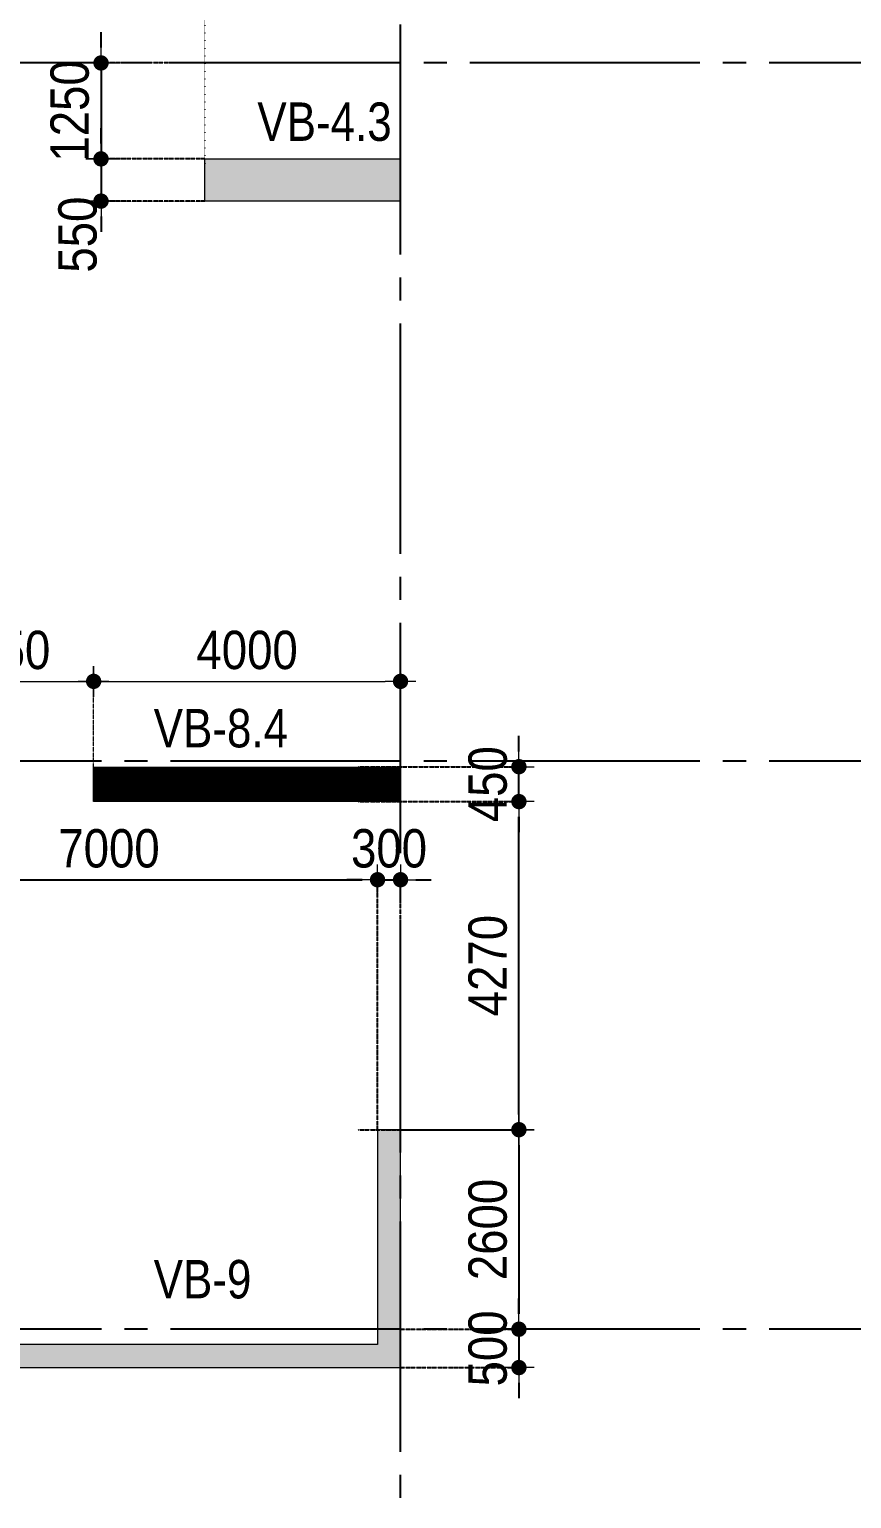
# Model space of a CAD drawing. Header units: millimetres. Extents: x -3973692 to -2843767, y 592734 to 838475.
# Drawn here: x -3866033 to -3855316, y 698024 to 717169 of the extents above; entities that cross this region are included whole.
import ezdxf
from ezdxf.enums import TextEntityAlignment as Align

# ---------------------------------------------------------------- set-up
doc = ezdxf.new("R2010")
doc.units = ezdxf.units.MM
doc.header["$MEASUREMENT"] = 0
doc.header["$PDMODE"] = 3
doc.header["$PDSIZE"] = -20
for name, pattern in [('CHG_XX_Luoi truc$0$MB_Luoi truc$0$Center101', [13, 10, -1, 1, -1]), ('DIVIDE2', [15.875, 6.35, -3.175, 0, -3.175, 0, -3.175]), ('DOT2', [0.125, 0, -0.125]), ('HIDDEN5', [2.8375, 1.25, -1.5875])]:
    doc.linetypes.add(name, pattern=pattern)
doc.layers.get('0').update_dxf_attribs({"lineweight": 9})
doc.layers.get('Defpoints').update_dxf_attribs({"color": 10, "lineweight": 0})
for name, color, linetype, lineweight in [("'S_General_Dim_1", 1, 'Continuous', 18), ("'S_General_Divide_3 Intermediate", 3, 'DIVIDE2', 40), ('CHG_XX_Cot_Ham 2$0$NS-Pier-H2', 150, 'Continuous', 13), ('CHG_XX_Cot_Ham 2$0$NS-Pier-H2 @ 1', 150, 'Continuous', 13), ('CHG_XX_Cot_Ham 2$0$NS-Pier-H2 @ 150 VP1', 150, 'Continuous', 13), ('CHG_XX_Cot_Ham 2$0$NS-Pier-H2 @ 150 VP2', 150, 'Continuous', 13), ('CHG_XX_Cot_Ham 2$0$NS-Pier-H2 @ 150 VP3', 150, 'Continuous', 13), ('CHG_XX_Cot_Ham 2$0$NS-Pier-H2 @ 150 VP4', 150, 'Continuous', 13), ('CHG_XX_Cot_Ham 2$0$NS-Pier-H2 @ 150 VP5', 150, 'Continuous', 13), ('CHG_XX_Cot_Ham 2$0$NS-Pier-H2 @ 150 VP6', 150, 'Continuous', 13), ('CHG_XX_Cot_Ham 2$0$NS-Pier-H2 @ 150 VP7', 150, 'Continuous', 13), ('CHG_XX_Cot_Ham 2$0$NS-Pier-H2 @ 150 VP8', 150, 'Continuous', 13), ('CHG_XX_Cot_Ham 2$0$NS-Pier-H2 @ 150 VP9', 150, 'Continuous', 13), ('CHG_XX_Cot_Ham 2$0$NS-Pier-H2 @ 150 VPModel', 150, 'Continuous', 13), ('KTH', 154, 'Continuous', 9), ('TEXT', 7, 'Continuous', 15)]:
    doc.layers.add(name, color=color, linetype=linetype, lineweight=lineweight)
for name, color, linetype in [('CHG_XX_Cot_Ham 2$0$mb_cot tang 1-3$0$Concrete Line', 6, 'Continuous'), ('CHG_XX_Luoi truc$0$Grid', 34, 'Continuous'), ('CHG_XX_Luoi truc$0$Grid Line', 251, 'CHG_XX_Luoi truc$0$MB_Luoi truc$0$Center101'), ('dim', 1, 'Continuous')]:
    doc.layers.add(name, color=color, linetype=linetype)
doc.styles.add('arial', font='arial.ttf', dxfattribs={"width": 0.85})
doc.styles.add('CHG_XX_Luoi truc$0$MB_Luoi truc$0$Grid A-F$0$VNI-HelveCB', font='')
doc.styles.add('TTP-HelCon', font='')
doc.styles.get('CHG_XX_Luoi truc$0$MB_Luoi truc$0$Grid A-F$0$VNI-HelveCB').set_extended_font_data('VNI-Helve-Condense', bold=True)
doc.styles.get('TTP-HelCon').set_extended_font_data('VNI-Helve-Condense')
doc.dimstyles.new('200', dxfattribs={"dimscale": 200, "dimtxt": 2.5, "dimasz": 1, "dimexe": 0, "dimexo": 0, "dimgap": 0.75, "dimtad": 1, "dimdec": 0, "dimrnd": 10, "dimzin": 9, "dimdsep": 46, "dimtxsty": 'arial', "dimblk1": 'DIMDOT', "dimblk2": 'DIMDOT', "dimsah": 1, "dimcen": 2, "dimdle": 3, "dimclre": 8, "dimclrt": 2, "dimadec": 0, "dimazin": 0, "dimtfac": 1, "dimtdec": 0, "dimtix": 1, "dimtmove": 2, "dimatfit": 3, "dimldrblk": 'DIMPIJL', "dimfxl": 1, "dimtvp": 1.8, "dimtolj": 1, "dimtzin": 0, "dimarcsym": 0})

# ---------------------------------------------------------------- blocks, each defined once
blk = doc.blocks.new('CHG_XX_Cot_Ham 2$0$Block B_Core wall')
at = {"layer": 'CHG_XX_Cot_Ham 2$0$NS-Pier-H2'}
for points in [[(-7300, 300), (-7300, 3100), (-7600, 3100), (-7600, 300)], [(0, 300), (0, 3100), (-300, 3100), (-300, 300)], [(0, 0), (0, 300), (-10450, 300), (-10450, 0)]]:
    blk.add_hatch(color=256, dxfattribs=at).paths.add_polyline_path(points)
for p, q in [((-7300, 3100), (-7600, 3100)), ((-7600, 3100), (-7600, 300)), ((-7300, 300), (-7300, 3100)), ((-300, 3100), (-300, 300)), ((0, 3100), (-300, 3100)), ((0, 0), (0, 3100)), ((-7600, 300), (-10450, 300)), ((-10450, 300), (-10450, 0)), ((-300, 300), (-7300, 300)), ((-10450, 0), (0, 0))]:
    blk.add_line(p, q, dxfattribs=at)
blk = doc.blocks.new('*U3256')
at = {"layer": 'CHG_XX_Cot_Ham 2$0$NS-Pier-H2 @ 1'}
h = blk.add_hatch(color=256, dxfattribs=at)
h.dxf.hatch_style = 1
h.paths.add_polyline_path([(550, 0), (0, 0), (0, -2550), (550, -2550)])
at = {"layer": 'CHG_XX_Cot_Ham 2$0$NS-Pier-H2 @ 150 VP1'}
h = blk.add_hatch(color=256, dxfattribs=at)
h.dxf.hatch_style = 1
h.paths.add_polyline_path([(550, 0), (0, 0), (0, -2550), (550, -2550)])
at = {"layer": 'CHG_XX_Cot_Ham 2$0$NS-Pier-H2 @ 150 VP2'}
h = blk.add_hatch(color=256, dxfattribs=at)
h.dxf.hatch_style = 1
h.paths.add_polyline_path([(550, 0), (0, 0), (0, -2550), (550, -2550)])
at = {"layer": 'CHG_XX_Cot_Ham 2$0$NS-Pier-H2 @ 150 VP3'}
h = blk.add_hatch(color=256, dxfattribs=at)
h.dxf.hatch_style = 1
h.paths.add_polyline_path([(550, 0), (0, 0), (0, -2550), (550, -2550)])
at = {"layer": 'CHG_XX_Cot_Ham 2$0$NS-Pier-H2 @ 150 VP4'}
h = blk.add_hatch(color=256, dxfattribs=at)
h.dxf.hatch_style = 1
h.paths.add_polyline_path([(550, 0), (0, 0), (0, -2550), (550, -2550)])
at = {"layer": 'CHG_XX_Cot_Ham 2$0$NS-Pier-H2 @ 150 VP5'}
h = blk.add_hatch(color=256, dxfattribs=at)
h.dxf.hatch_style = 1
h.paths.add_polyline_path([(550, 0), (0, 0), (0, -2550), (550, -2550)])
at = {"layer": 'CHG_XX_Cot_Ham 2$0$NS-Pier-H2 @ 150 VP6'}
h = blk.add_hatch(color=256, dxfattribs=at)
h.dxf.hatch_style = 1
h.paths.add_polyline_path([(550, 0), (0, 0), (0, -2550), (550, -2550)])
at = {"layer": 'CHG_XX_Cot_Ham 2$0$NS-Pier-H2 @ 150 VP7'}
h = blk.add_hatch(color=256, dxfattribs=at)
h.dxf.hatch_style = 1
h.paths.add_polyline_path([(550, 0), (0, 0), (0, -2550), (550, -2550)])
at = {"layer": 'CHG_XX_Cot_Ham 2$0$NS-Pier-H2 @ 150 VP8'}
h = blk.add_hatch(color=256, dxfattribs=at)
h.dxf.hatch_style = 1
h.paths.add_polyline_path([(550, 0), (0, 0), (0, -2550), (550, -2550)])
at = {"layer": 'CHG_XX_Cot_Ham 2$0$NS-Pier-H2 @ 150 VP9'}
h = blk.add_hatch(color=256, dxfattribs=at)
h.dxf.hatch_style = 1
h.paths.add_polyline_path([(550, 0), (0, 0), (0, -2550), (550, -2550)])
at = {"layer": 'CHG_XX_Cot_Ham 2$0$NS-Pier-H2 @ 150 VPModel'}
h = blk.add_hatch(color=256, dxfattribs=at)
h.dxf.hatch_style = 1
h.paths.add_polyline_path([(550, 0), (0, 0), (0, -2550), (550, -2550)])
blk = doc.blocks.new('CHG_XX_Cot_Ham 2$0$550x2550')
at = {"layer": 'CHG_XX_Cot_Ham 2$0$NS-Pier-H2'}
blk.add_lwpolyline([(550, -2550), (0, -2550), (0, 0), (550, 0)], close=True, dxfattribs=at)
blk.add_blockref('*U3256', (0, 0), dxfattribs=at)
blk = doc.blocks.new('*U2841')
at = {"layer": 'CHG_XX_Luoi truc$0$Grid Line'}
blk.add_line((0, 0), (0, 608), dxfattribs=at)
at = {"layer": 'CHG_XX_Luoi truc$0$Grid', "lineweight": -2, "style": 'CHG_XX_Luoi truc$0$MB_Luoi truc$0$Grid A-F$0$VNI-HelveCB'}
for tag, p in [('GRIDSUB', (0, 617)), ('GRID', (0, -9))]:
    blk.add_attdef(tag, text='', height=5, dxfattribs=at).set_placement(p, align=Align.MIDDLE)
blk = doc.blocks.new('*U2843')
at = {"layer": 'CHG_XX_Luoi truc$0$Grid Line'}
blk.add_line((0, 0), (0, 438), dxfattribs=at)
at = {"layer": 'CHG_XX_Luoi truc$0$Grid', "lineweight": -2, "style": 'CHG_XX_Luoi truc$0$MB_Luoi truc$0$Grid A-F$0$VNI-HelveCB'}
for tag, p in [('GRIDSUB', (0, 447)), ('GRID', (0, -9))]:
    blk.add_attdef(tag, text='', height=5, dxfattribs=at).set_placement(p, align=Align.MIDDLE)
blk = doc.blocks.new('CHG_XX_Luoi truc')
at = {"layer": 'CHG_XX_Luoi truc$0$Grid', "xscale": 300, "yscale": 300, "zscale": 300}
blk.add_blockref('*U2841', (87300, -12747), dxfattribs=at)
at = {"layer": 'CHG_XX_Luoi truc$0$Grid', "xscale": 300.0000000000013, "yscale": 300.0000000000013, "zscale": 300.0000000000013, "rotation": 90}
for p in [(110703, 106750), (110703, 97650), (110703, 90250)]:
    blk.add_blockref('*U2843', p, dxfattribs=at)
blk = doc.blocks.new('CHG_XX_Cot_Ham 2')
at = {"layer": 'CHG_XX_Cot_Ham 2$0$NS-Pier-H2'}
h = blk.add_hatch(color=256, dxfattribs=at)
h.dxf.hatch_style = 1
h.paths.add_polyline_path([(99639.2, 163400), (-10900, 163400), (-10900, 85450), (-300, 85450), (-300, 84050), (32350, 84050), (32350, -9000), (103575.5, -9000), (106050, -6022), (106050, 158254.3)])
h.paths.add_polyline_path([(99533.7, 163100), (105750, 158110.4), (105750, 90450), (105650, 90450), (105750, 90450), (105750, 13850), (105750, 13722.3), (105750, -5913.6), (103434.7, -8700), (93599.8, -8700), (93299.8, -8700), (32650, -8700), (32650, 84350), (0, 84350), (0, 85750), (-10600, 85750), (-10600, 163100), (93600, 163100)], flags=16)
h = blk.add_hatch(color=256, dxfattribs=at)
h.dxf.hatch_style = 1
h.paths.add_polyline_path([(80850, 97125), (80850, 97425), (76850, 97425), (76850, 97125)])
h.paths.add_polyline_path([(83300, 97575), (83300, 97125), (87300, 97125), (87300, 97575)])
blk.add_lwpolyline([(87300, 97125), (83300, 97125), (83300, 97575), (87300, 97575)], close=True, dxfattribs=at)
at = {"layer": 'CHG_XX_Cot_Ham 2$0$mb_cot tang 1-3$0$Concrete Line'}
blk.add_blockref('CHG_XX_Cot_Ham 2$0$Block B_Core wall', (87300, 89750), dxfattribs=at)
at = {"layer": 'CHG_XX_Cot_Ham 2$0$NS-Pier-H2'}
blk.add_blockref('CHG_XX_Luoi truc', (0, 0), dxfattribs=at)
at = {"layer": 'CHG_XX_Cot_Ham 2$0$NS-Pier-H2', "rotation": 90}
blk.add_blockref('CHG_XX_Cot_Ham 2$0$550x2550', (84750, 104950), dxfattribs=at)
blk = doc.blocks.new('b')
at = {"layer": 'TEXT', "color": 3, "style": 'TTP-HelCon'}
for s, p in [('VB-4.3', (-14116, -46515)), ('VB-8.4', (-15467, -54418)), ('VB-9', (-15467, -61598))]:
    blk.add_text(s, height=500, dxfattribs=at).set_placement(p)
blk = doc.blocks.new('DIMDOT')
for p, q in [((0, -1), (0, 1)), ((1, 0), (-1, 0))]:
    blk.add_line(p, q)
at = {"const_width": 0.5}
blk.add_lwpolyline([(-0.25, 0, 1), (0.25, 0, 1)], format="xyb", close=True, dxfattribs=at)
blk = doc.blocks.new('*D1382')
at = {"layer": "'S_General_Dim_1", "color": 8, "linetype": 'HIDDEN5', "lineweight": -2, "transparency": 16777216}
for p, q in [((-3861195, 702831), (-3859652, 702831)), ((-3861195, 700231), (-3859652, 700231))]:
    blk.add_line(p, q, dxfattribs=at)
at = {"layer": "'S_General_Dim_1", "color": 0, "lineweight": -2, "transparency": 16777216}
blk.add_line((-3859652, 702631), (-3859652, 700431), dxfattribs=at)
at = {"layer": 'Defpoints', "color": 0, "transparency": 16777216}
for p in [(-3861195, 702831), (-3861195, 700231), (-3859652, 700231)]:
    blk.add_point(p, dxfattribs=at)
at = {"layer": "'S_General_Dim_1", "color": 0, "lineweight": -2, "transparency": 16777216, "xscale": 200, "yscale": 200, "zscale": 200}
for p, rotation in [((-3859652, 702831), 90), ((-3859652, 700231), 270)]:
    blk.add_blockref('DIMDOT', p, dxfattribs=dict(at, rotation=rotation))
at = {"layer": "'S_General_Dim_1", "color": 2, "transparency": 16777216, "insert": (-3860057, 701531), "char_height": 500, "attachment_point": 5, "rotation": 90, "style": 'arial'}
blk.add_mtext('\\A1;2600', dxfattribs=at)
blk = doc.blocks.new('DIMPIJL')
at = {"linetype": 'ByBlock'}
blk.add_solid([(-2.5, 0.417), (-2.5, -0.417), (0, 0)], dxfattribs=at)
blk = doc.blocks.new('*D1383')
at = {"layer": "'S_General_Dim_1", "color": 0, "lineweight": -2, "transparency": 16777216}
for p, q in [((-3859652, 700431), (-3859652, 700631)), ((-3859652, 700231), (-3859652, 699731)), ((-3859652, 699531), (-3859652, 699331))]:
    blk.add_line(p, q, dxfattribs=at)
at = {"layer": "'S_General_Dim_1", "color": 8, "linetype": 'HIDDEN5', "lineweight": -2, "transparency": 16777216}
for p, q in [((-3861195, 700231), (-3859652, 700231)), ((-3861195, 699731), (-3859652, 699731))]:
    blk.add_line(p, q, dxfattribs=at)
at = {"layer": 'Defpoints', "color": 0, "transparency": 16777216}
for p in [(-3861195, 700231), (-3861195, 699731), (-3859652, 699731)]:
    blk.add_point(p, dxfattribs=at)
at = {"layer": "'S_General_Dim_1", "color": 0, "lineweight": -2, "transparency": 16777216, "xscale": 200, "yscale": 200, "zscale": 200}
for p, rotation in [((-3859652, 700231), 270), ((-3859652, 699731), 90)]:
    blk.add_blockref('DIMDOT', p, dxfattribs=dict(at, rotation=rotation))
at = {"layer": "'S_General_Dim_1", "color": 2, "transparency": 16777216, "insert": (-3860057, 699981), "char_height": 500, "attachment_point": 5, "rotation": 90, "style": 'arial'}
blk.add_mtext('\\A1;500', dxfattribs=at)
blk = doc.blocks.new('*D1385')
at = {"layer": "'S_General_Dim_1", "color": 8, "linetype": 'HIDDEN5', "lineweight": -2, "transparency": 16777216}
for p, q in [((-3868495, 702831), (-3868495, 706088)), ((-3861495, 702831), (-3861495, 706088))]:
    blk.add_line(p, q, dxfattribs=at)
at = {"layer": "'S_General_Dim_1", "color": 0, "lineweight": -2, "transparency": 16777216}
blk.add_line((-3868295, 706088), (-3861695, 706088), dxfattribs=at)
at = {"layer": 'Defpoints', "color": 0, "transparency": 16777216}
for p in [(-3861495, 706088), (-3868495, 702831), (-3861495, 702831)]:
    blk.add_point(p, dxfattribs=at)
at = {"layer": "'S_General_Dim_1", "color": 0, "lineweight": -2, "transparency": 16777216, "xscale": 200, "yscale": 200, "zscale": 200, "rotation": 180}
blk.add_blockref('DIMDOT', (-3868495, 706088), dxfattribs=at)
at = {"layer": "'S_General_Dim_1", "color": 0, "lineweight": -2, "transparency": 16777216, "xscale": 200, "yscale": 200, "zscale": 200}
blk.add_blockref('DIMDOT', (-3861495, 706088), dxfattribs=at)
at = {"layer": "'S_General_Dim_1", "color": 2, "transparency": 16777216, "insert": (-3864995, 706494), "char_height": 500, "attachment_point": 5, "style": 'arial'}
blk.add_mtext('\\A1;7000', dxfattribs=at)
blk = doc.blocks.new('*D1386')
at = {"layer": "'S_General_Dim_1", "color": 0, "lineweight": -2, "transparency": 16777216}
for p, q in [((-3861695, 706088), (-3861895, 706088)), ((-3861495, 706088), (-3861195, 706088)), ((-3860995, 706088), (-3860795, 706088))]:
    blk.add_line(p, q, dxfattribs=at)
at = {"layer": "'S_General_Dim_1", "color": 8, "linetype": 'HIDDEN5', "lineweight": -2, "transparency": 16777216}
for p, q in [((-3861495, 702831), (-3861495, 706088)), ((-3861195, 702831), (-3861195, 706088))]:
    blk.add_line(p, q, dxfattribs=at)
at = {"layer": 'Defpoints', "color": 0, "transparency": 16777216}
for p in [(-3861195, 706088), (-3861495, 702831), (-3861195, 702831)]:
    blk.add_point(p, dxfattribs=at)
at = {"layer": "'S_General_Dim_1", "color": 0, "lineweight": -2, "transparency": 16777216, "xscale": 200, "yscale": 200, "zscale": 200}
blk.add_blockref('DIMDOT', (-3861495, 706088), dxfattribs=at)
at = {"layer": "'S_General_Dim_1", "color": 0, "lineweight": -2, "transparency": 16777216, "xscale": 200, "yscale": 200, "zscale": 200, "rotation": 180}
blk.add_blockref('DIMDOT', (-3861195, 706088), dxfattribs=at)
at = {"layer": "'S_General_Dim_1", "color": 2, "transparency": 16777216, "insert": (-3861345, 706494), "char_height": 500, "attachment_point": 5, "style": 'arial'}
blk.add_mtext('\\A1;300', dxfattribs=at)
blk = doc.blocks.new('*D1374')
at = {"layer": "'S_General_Dim_1", "color": 0, "lineweight": -2, "transparency": 16777216}
for p, q in [((-3865099, 716931), (-3865099, 717131)), ((-3865099, 716731), (-3865099, 715481)), ((-3865099, 715281), (-3865099, 715081))]:
    blk.add_line(p, q, dxfattribs=at)
at = {"layer": "'S_General_Dim_1", "color": 8, "linetype": 'HIDDEN5', "lineweight": -2, "transparency": 16777216}
for p, q in [((-3863745, 716731), (-3865099, 716731)), ((-3863745, 715481), (-3865099, 715481))]:
    blk.add_line(p, q, dxfattribs=at)
at = {"layer": 'Defpoints', "color": 0, "transparency": 16777216}
for p in [(-3863745, 716731), (-3865099, 715481), (-3863745, 715481)]:
    blk.add_point(p, dxfattribs=at)
at = {"layer": "'S_General_Dim_1", "color": 0, "lineweight": -2, "transparency": 16777216, "xscale": 200, "yscale": 200, "zscale": 200}
for p, rotation in [((-3865099, 716731), 270), ((-3865099, 715481), 90)]:
    blk.add_blockref('DIMDOT', p, dxfattribs=dict(at, rotation=rotation))
at = {"layer": "'S_General_Dim_1", "color": 2, "transparency": 16777216, "insert": (-3865505, 716106), "char_height": 500, "attachment_point": 5, "rotation": 90, "style": 'arial'}
blk.add_mtext('\\A1;1250', dxfattribs=at)
blk = doc.blocks.new('*D1375')
at = {"layer": "'S_General_Dim_1", "color": 0, "lineweight": -2, "transparency": 16777216}
for p, q in [((-3865099, 715681), (-3865099, 715881)), ((-3865099, 715481), (-3865099, 714931)), ((-3865099, 714731), (-3865099, 714531))]:
    blk.add_line(p, q, dxfattribs=at)
at = {"layer": "'S_General_Dim_1", "color": 8, "linetype": 'HIDDEN5', "lineweight": -2, "transparency": 16777216}
for p, q in [((-3863745, 715481), (-3865099, 715481)), ((-3863745, 714931), (-3865099, 714931))]:
    blk.add_line(p, q, dxfattribs=at)
at = {"layer": 'Defpoints', "color": 0, "transparency": 16777216}
for p in [(-3863745, 715481), (-3865099, 714931), (-3863745, 714931)]:
    blk.add_point(p, dxfattribs=at)
at = {"layer": "'S_General_Dim_1", "color": 0, "lineweight": -2, "transparency": 16777216, "xscale": 200, "yscale": 200, "zscale": 200}
for p, rotation in [((-3865099, 715481), 270), ((-3865099, 714931), 90)]:
    blk.add_blockref('DIMDOT', p, dxfattribs=dict(at, rotation=rotation))
at = {"layer": "'S_General_Dim_1", "color": 2, "transparency": 16777216, "insert": (-3865403, 714494), "char_height": 500, "attachment_point": 5, "rotation": 90, "style": 'arial'}
blk.add_mtext('\\A1;550', dxfattribs=at)
blk = doc.blocks.new('*D2554')
at = {"layer": "'S_General_Dim_1", "color": 8, "linetype": 'HIDDEN5', "lineweight": -2, "transparency": 16777216}
for p, q in [((80850, 97425), (80850, 98692)), ((83300, 97275), (83300, 98692))]:
    blk.add_line(p, q, dxfattribs=at)
at = {"layer": "'S_General_Dim_1", "color": 0, "lineweight": -2, "transparency": 16777216}
blk.add_line((81050, 98692), (83100, 98692), dxfattribs=at)
at = {"layer": 'Defpoints', "color": 0, "transparency": 16777216}
for p in [(83300, 98692), (80850, 97425), (83300, 97275)]:
    blk.add_point(p, dxfattribs=at)
at = {"layer": "'S_General_Dim_1", "color": 0, "lineweight": -2, "transparency": 16777216, "xscale": 200, "yscale": 200, "zscale": 200, "rotation": 180}
blk.add_blockref('DIMDOT', (80850, 98692), dxfattribs=at)
at = {"layer": "'S_General_Dim_1", "color": 0, "lineweight": -2, "transparency": 16777216, "xscale": 200, "yscale": 200, "zscale": 200}
blk.add_blockref('DIMDOT', (83300, 98692), dxfattribs=at)
at = {"layer": "'S_General_Dim_1", "color": 2, "transparency": 16777216, "insert": (82075, 99098), "char_height": 500, "attachment_point": 5, "style": 'arial'}
blk.add_mtext('\\A1;2450', dxfattribs=at)
blk = doc.blocks.new('*D2555')
at = {"layer": "'S_General_Dim_1", "color": 8, "linetype": 'HIDDEN5', "lineweight": -2, "transparency": 16777216}
for p, q in [((83300, 97275), (83300, 98692)), ((87300, 97425), (87300, 98692))]:
    blk.add_line(p, q, dxfattribs=at)
at = {"layer": "'S_General_Dim_1", "color": 0, "lineweight": -2, "transparency": 16777216}
blk.add_line((83500, 98692), (87100, 98692), dxfattribs=at)
at = {"layer": 'Defpoints', "color": 0, "transparency": 16777216}
for p in [(87300, 98692), (83300, 97275), (87300, 97425)]:
    blk.add_point(p, dxfattribs=at)
at = {"layer": "'S_General_Dim_1", "color": 0, "lineweight": -2, "transparency": 16777216, "xscale": 200, "yscale": 200, "zscale": 200, "rotation": 180}
blk.add_blockref('DIMDOT', (83300, 98692), dxfattribs=at)
at = {"layer": "'S_General_Dim_1", "color": 0, "lineweight": -2, "transparency": 16777216, "xscale": 200, "yscale": 200, "zscale": 200}
blk.add_blockref('DIMDOT', (87300, 98692), dxfattribs=at)
at = {"layer": "'S_General_Dim_1", "color": 2, "transparency": 16777216, "insert": (85300, 99098), "char_height": 500, "attachment_point": 5, "style": 'arial'}
blk.add_mtext('\\A1;4000', dxfattribs=at)
blk = doc.blocks.new('*D2634')
at = {"layer": 'Defpoints', "color": 0, "transparency": 16777216}
for p in [(-3861752, 707106), (-3859652, 707106), (-3861752, 702831)]:
    blk.add_point(p, dxfattribs=at)
at = {"layer": 'KTH', "color": 8, "linetype": 'HIDDEN5', "lineweight": -2, "transparency": 16777216}
for p, q in [((-3861752, 707106), (-3859652, 707106)), ((-3861752, 702831), (-3859652, 702831))]:
    blk.add_line(p, q, dxfattribs=at)
at = {"layer": 'KTH', "color": 0, "lineweight": -2, "transparency": 16777216}
blk.add_line((-3859652, 703031), (-3859652, 706906), dxfattribs=at)
at = {"layer": 'KTH', "color": 0, "lineweight": -2, "transparency": 16777216, "xscale": 200, "yscale": 200, "zscale": 200}
for p, rotation in [((-3859652, 707106), 90), ((-3859652, 702831), 270)]:
    blk.add_blockref('DIMDOT', p, dxfattribs=dict(at, rotation=rotation))
at = {"layer": 'KTH', "color": 2, "transparency": 16777216, "insert": (-3860057, 704969), "char_height": 500, "attachment_point": 5, "rotation": 90, "style": 'arial'}
blk.add_mtext('\\A1;4270', dxfattribs=at)
blk = doc.blocks.new('*D2635')
at = {"layer": 'Defpoints', "color": 0, "transparency": 16777216}
for p in [(-3861752, 707561), (-3859652, 707561), (-3861752, 707106)]:
    blk.add_point(p, dxfattribs=at)
at = {"layer": 'KTH', "color": 0, "lineweight": -2, "transparency": 16777216}
for p, q in [((-3859652, 707761), (-3859652, 707961)), ((-3859652, 707106), (-3859652, 707561)), ((-3859652, 706906), (-3859652, 706706))]:
    blk.add_line(p, q, dxfattribs=at)
at = {"layer": 'KTH', "color": 8, "linetype": 'HIDDEN5', "lineweight": -2, "transparency": 16777216}
for p, q in [((-3861752, 707561), (-3859652, 707561)), ((-3861752, 707106), (-3859652, 707106))]:
    blk.add_line(p, q, dxfattribs=at)
at = {"layer": 'KTH', "color": 0, "lineweight": -2, "transparency": 16777216, "xscale": 200, "yscale": 200, "zscale": 200}
for p, rotation in [((-3859652, 707561), 270), ((-3859652, 707106), 90)]:
    blk.add_blockref('DIMDOT', p, dxfattribs=dict(at, rotation=rotation))
at = {"layer": 'KTH', "color": 2, "transparency": 16777216, "insert": (-3860057, 707333), "char_height": 500, "attachment_point": 5, "rotation": 90, "style": 'arial'}
blk.add_mtext('\\A1;450', dxfattribs=at)
blk = doc.blocks.new('111')
at = {"layer": "'S_General_Dim_1"}
for base, p1, p2, picture, middle in [((83300, 98692.3), (80850, 97425), (83300, 97275), '*D2554', (82075, 99097.6)), ((87300, 98692.3), (83300, 97275), (87300, 97425), '*D2555', (85300, 99097.6))]:
    dim = blk.add_linear_dim(base=base, p1=p1, p2=p2, dimstyle='200', dxfattribs=at)
    dim.commit()
    dim.dimension.update_dxf_attribs({"geometry": picture, "text_midpoint": middle})

msp = doc.modelspace()

# ---------------------------------------------------------------- linework, layer by layer
at = {"layer": 'dim', "linetype": 'DOT2', "ltscale": 10}
msp.add_line((-3863745.2, 731206), (-3863745.2, 715406), dxfattribs=at)
at = {"layer": 'KTH', "const_width": 450}
msp.add_lwpolyline([(-3865189.8, 707337.4), (-3861189.8, 707337.4)], dxfattribs=at)

# ---------------------------------------------------------------- block references
at = {"layer": "'S_General_Divide_3 Intermediate"}
msp.add_blockref('CHG_XX_Cot_Ham 2', (-3948495.2, 609981), dxfattribs=at)
at = {"layer": 'dim'}
msp.add_blockref('b', (-3848945.2, 762231), dxfattribs=at)
at = {"layer": 'TEXT'}
msp.add_blockref('111', (-3948495.2, 609981), dxfattribs=at)

# ---------------------------------------------------------------- dimensions: what is measured, and where the dimension line sits
at = {"layer": "'S_General_Dim_1"}
for base, p1, p2, picture, middle in [((-3865099.4, 715481), (-3863745.2, 716731), (-3863745.2, 715481), '*D1374', (-3865504.7, 716106)), ((-3859651.6, 700231), (-3861195.2, 702831), (-3861195.2, 700231), '*D1382', (-3860056.9, 701531)), ((-3859651.6, 699731), (-3861195.2, 700231), (-3861195.2, 699731), '*D1383', (-3860056.9, 699981))]:
    dim = msp.add_linear_dim(base=base, p1=p1, p2=p2, angle=90, dimstyle='200', dxfattribs=at)
    dim.commit()
    dim.dimension.update_dxf_attribs({"geometry": picture, "text_midpoint": middle})
dim = msp.add_linear_dim(base=(-3865099.4, 714931), p1=(-3863745.2, 715481), p2=(-3863745.2, 714931), angle=90, dimstyle='200', dxfattribs=at)
dim.commit()
dim.dimension.update_dxf_attribs({"geometry": '*D1375', "text_midpoint": (-3865403.5, 714493.9), "dimtype": 160})
for base, p1, p2, picture, middle in [((-3861495.2, 706088.3), (-3868495.2, 702831), (-3861495.2, 702831), '*D1385', (-3864995.2, 706493.6)), ((-3861195.2, 706088.3), (-3861495.2, 702831), (-3861195.2, 702831), '*D1386', (-3861345.2, 706493.7))]:
    dim = msp.add_linear_dim(base=base, p1=p1, p2=p2, dimstyle='200', dxfattribs=at)
    dim.commit()
    dim.dimension.update_dxf_attribs({"geometry": picture, "text_midpoint": middle})
at = {"layer": 'KTH'}
for base, p1, p2, picture, middle in [((-3859651.6, 707560.6), (-3861751.6, 707106), (-3861751.6, 707560.6), '*D2635', (-3860056.9, 707333.3)), ((-3859651.6, 707106), (-3861751.6, 702831), (-3861751.6, 707106), '*D2634', (-3860056.9, 704968.5))]:
    dim = msp.add_linear_dim(base=base, p1=p1, p2=p2, angle=90, dimstyle='200', dxfattribs=at)
    dim.commit()
    dim.dimension.update_dxf_attribs({"geometry": picture, "text_midpoint": middle})

doc.saveas('drawing.dxf')
